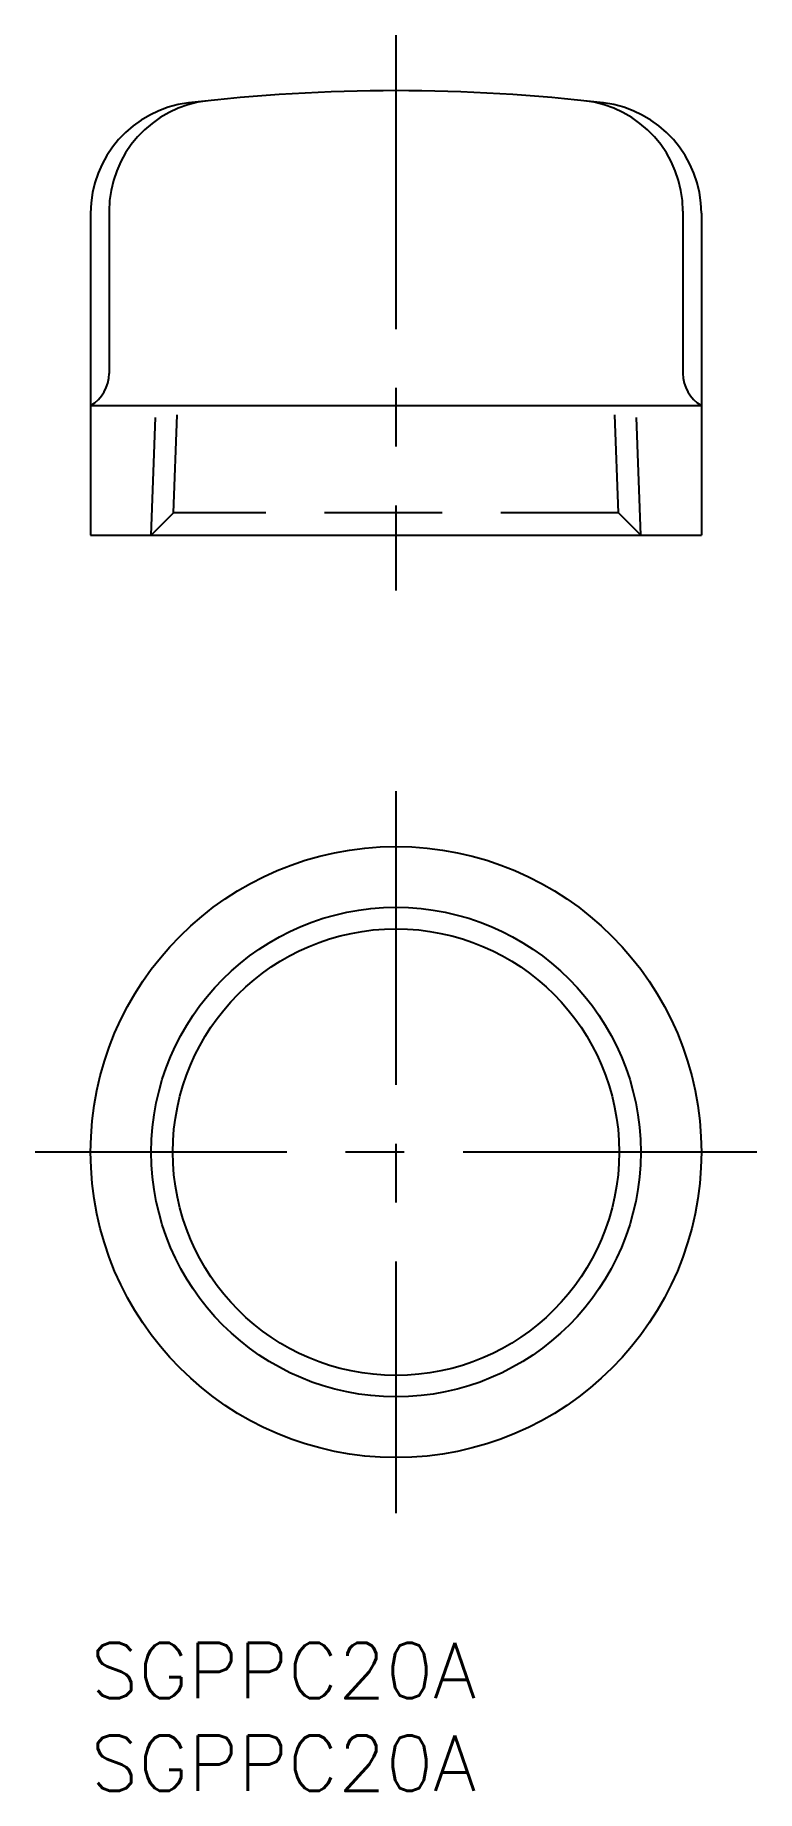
# Model space of a CAD drawing. Extents: x -3 to 36, y -8 to 86.8.
import ezdxf

# ---------------------------------------------------------------- set-up
doc = ezdxf.new("R2010")
doc.units = 0
doc.header["$LTSCALE"] = 0.5
doc.linetypes.add('CENTER', pattern=[50.8, 31.75, -6.35, 6.35, -6.35])
doc.linetypes.add('DASHED', pattern=[19.05, 12.7, -6.35])
for name, color, linetype in [('MSM_CENTER', 1, 'CENTER'), ('MSM_CONTINUOUS', 7, 'CONTINUOUS'), ('MSM_DASHED', 4, 'DASHED'), ('MSM_NARROW', 5, 'CONTINUOUS'), ('MSM_PART_NUMBER', 7, 'CONTINUOUS')]:
    doc.layers.add(name, color=color, linetype=linetype)
doc.styles.get("Standard").update_dxf_attribs({"font": 'txt.shx', "height": 3, "bigfont": 'bigfont.shx'})

# ---------------------------------------------------------------- blocks, each defined once
blk = doc.blocks.new('*U4')
at = {"layer": 'MSM_PART_NUMBER'}
blk.add_text('SGPPC20A', height=3, dxfattribs=at).set_placement((0, -3))
blk = doc.blocks.new('*U5')
at = {"layer": 'MSM_PART_NUMBER'}
blk.add_text('SGPPC20A', height=3, dxfattribs=at).set_placement((0, -8))

msp = doc.modelspace()

# ---------------------------------------------------------------- linework, layer by layer
at = {"layer": 'MSM_CENTER'}
for p, q in [((16.5, 86.827), (16.5, 56.827)), ((16.5, 46), (16.5, 7)), ((36, 26.5), (-3, 26.5))]:
    msp.add_line(p, q, dxfattribs=at)
at = {"layer": 'MSM_CONTINUOUS'}
for p, q in [((0, 77.206), (0, 59.827)), ((1, 77.319), (1, 68.559)), ((32, 77.319), (32, 68.559)), ((33, 77.206), (33, 59.827)), ((0, 66.827), (33, 66.827)), ((0, 59.827), (33, 59.827))]:
    msp.add_line(p, q, dxfattribs=at)
for radius in [16.5, 12.059]:
    msp.add_circle((16.5, 26.5), radius, dxfattribs=at)
for centre, radius, start, end in [((16.5, -11.173), 95, 83.22461, 96.77539), ((6, 77.206), 6, 96.77539, 180), ((7, 77.319), 6, 96.12752, 180), ((26, 77.319), 6, 0, 83.87248), ((27, 77.206), 6, 0, 83.22461), ((-1, 68.559), 2, 300.00001, 359.99998), ((34, 68.559), 2, 180.00002, 239.99999)]:
    msp.add_arc(centre, radius, start, end, dxfattribs=at)
at = {"layer": 'MSM_DASHED'}
for p, q in [((3.28, 59.827), (3.506, 66.327)), ((4.484, 61.031), (4.668, 66.327)), ((28.516, 61.031), (28.332, 66.327)), ((29.721, 59.827), (29.494, 66.327)), ((4.484, 61.031), (3.28, 59.827)), ((28.516, 61.031), (4.484, 61.031)), ((28.516, 61.031), (29.721, 59.827))]:
    msp.add_line(p, q, dxfattribs=at)
at = {"layer": 'MSM_NARROW'}
msp.add_circle((16.5, 26.5), 13.22, dxfattribs=at)

# ---------------------------------------------------------------- block references
at = {"layer": 'MSM_CONTINUOUS'}
for name in ['*U4', '*U5']:
    msp.add_blockref(name, (0, 0), dxfattribs=at)

doc.saveas('drawing.dxf')
